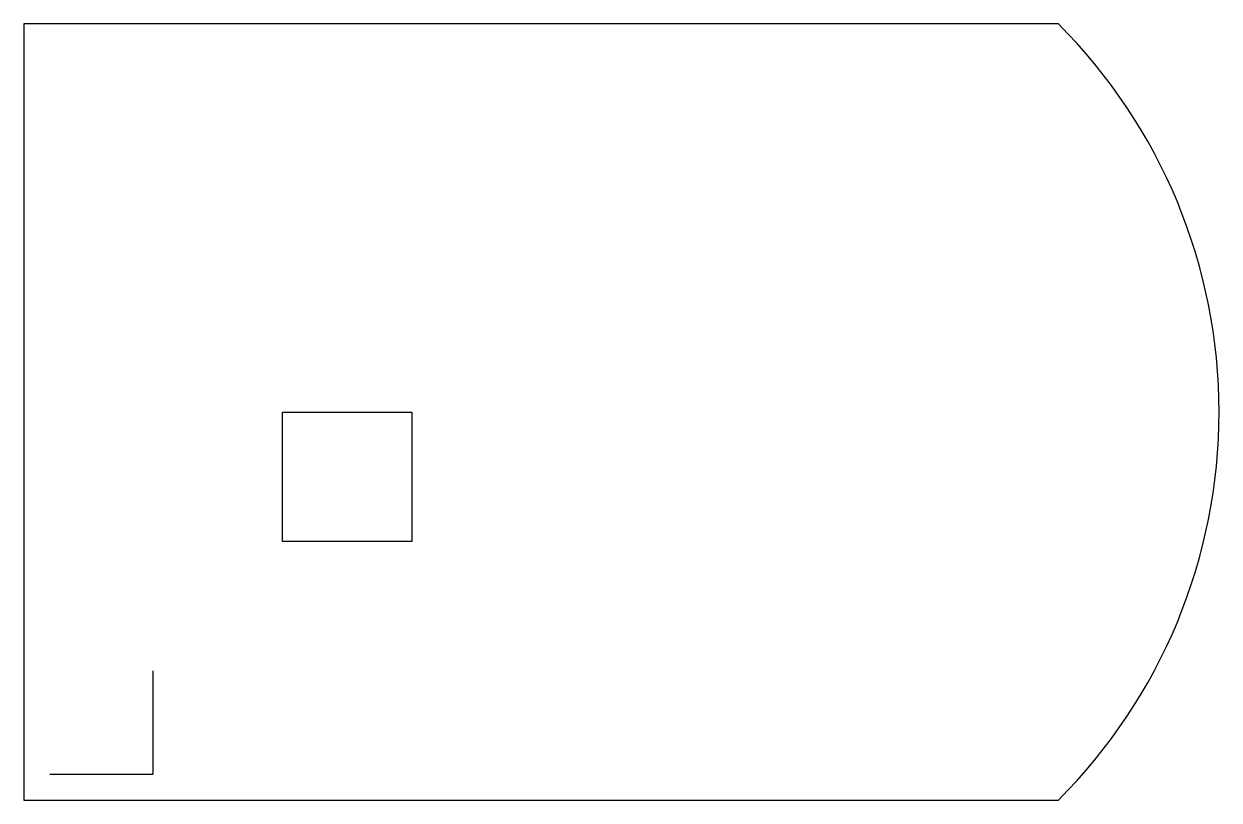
# Model space of a CAD drawing. Header units: millimetres. Extents: x 0 to 4621, y 0 to 3000.
import ezdxf

# ---------------------------------------------------------------- set-up
doc = ezdxf.new("R2010")
doc.units = ezdxf.units.MM
doc.layers.add('WALL', color=7, linetype='Continuous')

msp = doc.modelspace()

# ---------------------------------------------------------------- linework, layer by layer
at = {"layer": 'WALL'}
msp.add_lwpolyline([(0, 0), (4000, 0, 0.414214), (4000, 3000), (0, 3000)], format="xyb", close=True, dxfattribs=at)
msp.add_polyline3d([(100, 100, 0), (500, 100, 200), (500, 500, 400)], dxfattribs=at)

# ---------------------------------------------------------------- meshes
mesh = msp.add_polymesh((2, 2), dxfattribs=at)
for k, corner in enumerate([(1000, 1000), (1000, 1500), (1500, 1000), (1500, 1500)]):
    mesh.set_mesh_vertex(divmod(k, 2), corner)

doc.saveas('drawing.dxf')
